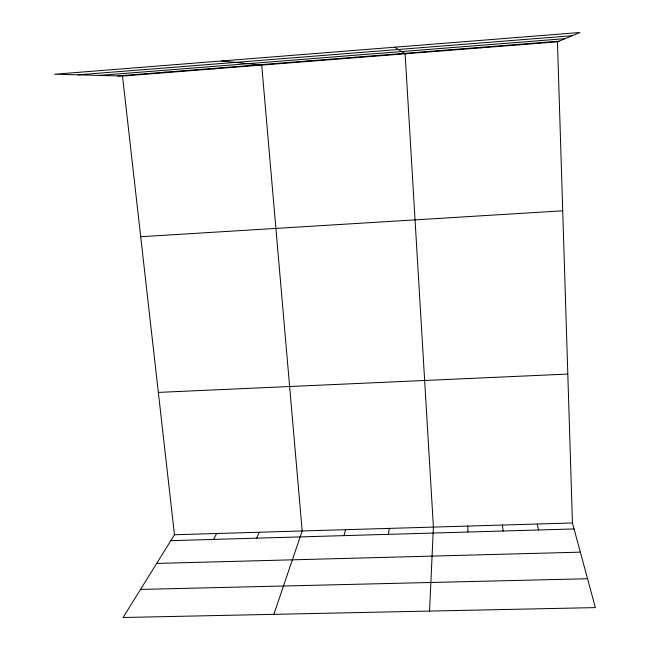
<?xml version="1.0" encoding="UTF-8"?>
<svg xmlns="http://www.w3.org/2000/svg" width="650" height="650" viewBox="0 0 650 650"><rect width="100%" height="100%" fill="white"/><g stroke="black" fill="none" stroke-linecap="round" stroke-linejoin="round"><path stroke-width="0.97" d="M429.544 611.073L433.412 527.093L405.121 53.812L394.794 47.206M388.408 534.341L389.269 528.393M344.086 535.624L345.532 529.693M273.861 614.339L302.185 530.977L261.714 65.097L221.666 60.962M256.661 538.168L259.228 532.253M213.533 539.411L216.653 533.512M122.501 76.05L174.468 534.755L123.094 617.5L595.367 607.604L572.439 522.974L557.456 41.819L579.906 32.5L54.632 74.23L122.501 76.05L557.456 41.819M480.691 47.864L481.098 47.312M518.928 44.858L519.903 44.257M77.927 74.856L572.154 35.718M99.247 75.424L565.102 38.651M117.747 75.92L559.016 41.178M140.709 236.722L562.721 210.803M158.34 392.405L567.799 374.067M174.468 534.755L572.439 522.974M170.804 540.654L574.056 528.954M156.658 563.436L580.344 552.159M140.522 589.428L587.543 578.736M164.336 72.256L168.456 72.434M211.388 68.551L214.857 68.778M306.922 61.027L309.043 61.368M355.412 57.208L356.842 57.606M442.593 50.343L442.756 50.846M537.306 524.014L538.444 529.994M502.426 525.046L503.092 531.017M467.797 526.069L467.984 532.033"/></g></svg>
